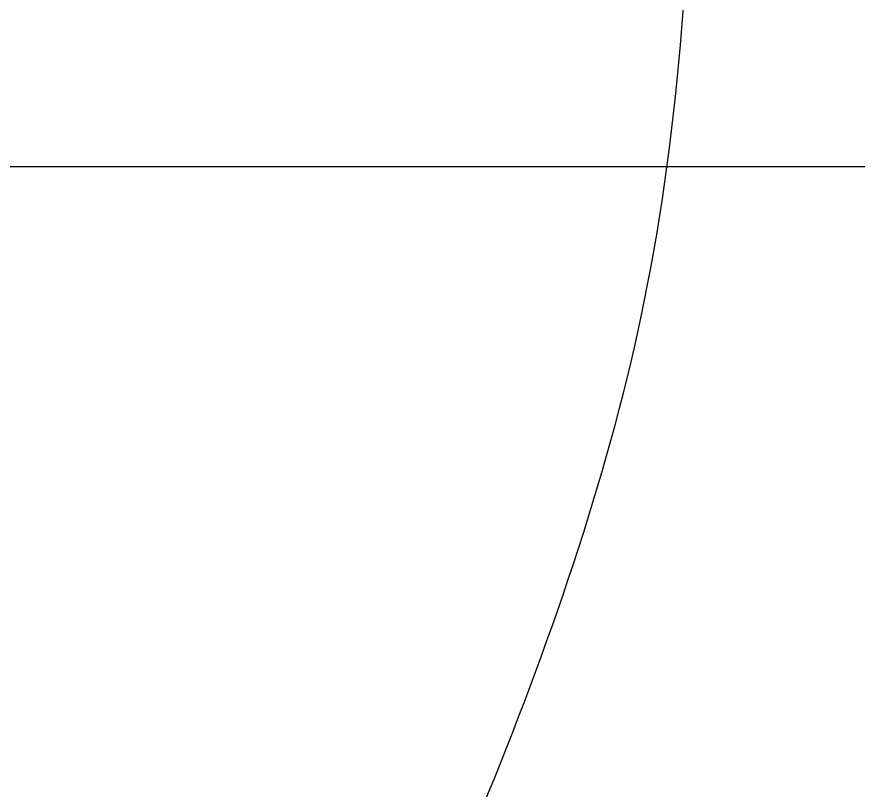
# Model space of a CAD drawing. Header units: millimetres. Extents: x 1177285 to 1225570, y -905119 to -683091.
# Drawn here: x 1211009.8 to 1211126.7, y -709075.5 to -708968 of the extents above; entities that cross this region are included whole.
import ezdxf

# ---------------------------------------------------------------- set-up
doc = ezdxf.new("R2010")
doc.units = ezdxf.units.MM

# ---------------------------------------------------------------- blocks, each defined once
blk = doc.blocks.new('ntnntyht')
at = {"lineweight": 25, "ltscale": 15}
blk.add_line((1983723.19, -48013.75), (1990506.68, -48013.75), dxfattribs=at)
at = {"lineweight": 30}
blk.add_open_spline([(1988205.7, -48143.25), (1988171.73, -48193.52), (1988105.89, -48290.96), (1988044.16, -48422.37), (1988009.41, -48518.75), (1988003.58, -48573.4), (1988002.14, -48612.65), (1988026.93, -48633.63), (1988059.94, -48630.81), (1988120.78, -48567.52), (1988197.92, -48477.6), (1988288.48, -48336.81), (1988367.29, -48222.83), (1988419.61, -48118.36), (1988449.39, -48033.55), (1988453.04, -47972.37), (1988453.95, -47917.28), (1988410.41, -47897.61), (1988355.61, -47919.72), (1988298.81, -47973.5), (1988230.88, -48051.67), (1988170.03, -48136.12), (1988120.03, -48216.32), (1988093.56, -48286.05), (1988087.14, -48344.82), (1988086.65, -48393.55), (1988119.21, -48420.45), (1988172.29, -48396.95), (1988214.74, -48342.2), (1988264.35, -48284.49), (1988303.88, -48255.46), (1988306.34, -48221.73), (1988266.57, -48261.39), (1988255.25, -48300.14), (1988216.45, -48367.63), (1988208.78, -48426.54), (1988189.33, -48468.15), (1988188.38, -48494.99), (1988194.83, -48521.37), (1988226.45, -48505.39), (1988271.87, -48458.83), (1988330.95, -48384.95), (1988394.16, -48318.5), (1988423.06, -48276.12), (1988440.96, -48252.7), (1988443.11, -48229.71), (1988413.24, -48237.47), (1988398.03, -48268.94), (1988376.95, -48308.91), (1988354.32, -48347.8), (1988344.67, -48381.43), (1988335.78, -48404.81), (1988346.99, -48422.02), (1988364.79, -48420.76), (1988402.07, -48386.48), (1988436.34, -48330.83), (1988482.54, -48268.79), (1988494.3, -48239.54), (1988497.58, -48211.43), (1988467.61, -48218.81), (1988450.26, -48242.85), (1988425.1, -48279.94), (1988392.62, -48326.26), (1988386.31, -48374.8), (1988379.54, -48411.26), (1988400.32, -48432.95), (1988431.07, -48419.51), (1988472.71, -48373.03), (1988523.81, -48307.97), (1988579.26, -48229.22), (1988594.43, -48171.14), (1988629.47, -48140.23), (1988612.24, -48109.03), (1988612.89, -48069.58), (1988638.99, -48034.79), (1988668.13, -48014.28), (1988703.19, -48017.98), (1988701.43, -48037.57), (1988700.39, -48049.12)], degree=3, knots=[0, 0, 0, 0, 33.496667, 64.919698, 80.424452, 89.37392, 95.929397, 100.545896, 105.730752, 112.297616, 147.527421, 173.280387, 204.144189, 224.178603, 238.003441, 252.993619, 259.397865, 265.521752, 275.538902, 290.195711, 308.745472, 332.757742, 347.709231, 361.010782, 373.395509, 380.831222, 386.565847, 393.223047, 409.506941, 425.353489, 434.979045, 436.458376, 440.071449, 453.398233, 468.091627, 479.037609, 486.776194, 492.376752, 494.84575, 498.981676, 506.238381, 535.206392, 548.175622, 557.385775, 563.397453, 564.636539, 568.64233, 575.163643, 584.17996, 593.624175, 599.744091, 603.890724, 606.564468, 609.515996, 612.358556, 634.215419, 646.458386, 651.296069, 654.872092, 658.450424, 664.200858, 672.003001, 683.522818, 694.594426, 699.200829, 702.973563, 708.548492, 714.81026, 738.365849, 753.906674, 767.505787, 771.414259, 777.005788, 784.132745, 792.718098, 799.796942, 803.511627, 808.83793, 808.83793, 808.83793, 808.83793], dxfattribs=at)

msp = doc.modelspace()

# ---------------------------------------------------------------- block references
at = {"color": 3, "xscale": 0.9570868817713677, "yscale": 0.9570868817713677, "zscale": 0.9570868817713677}
msp.add_blockref('ntnntyht', (-692018.363, -663035.444), dxfattribs=at)

doc.saveas('drawing.dxf')
